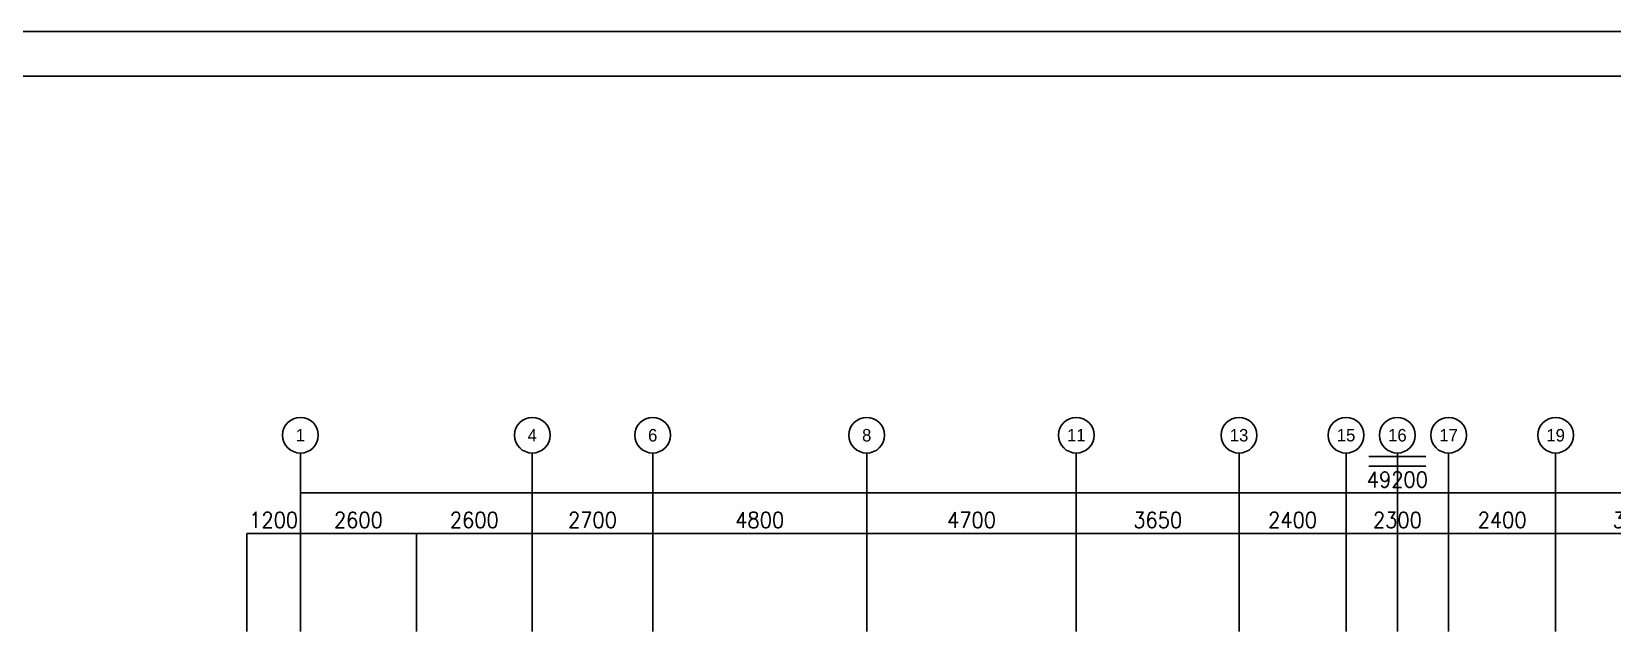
# Model space of a CAD drawing. Extents: x 628064 to 789462, y -248497 to 145317.
# Drawn here: x 665812 to 701262, y 41208 to 54660 of the extents above; entities that cross this region are included whole.
import ezdxf
from ezdxf.enums import TextEntityAlignment as Align

# ---------------------------------------------------------------- set-up
doc = ezdxf.new("R2010")
doc.units = 0
doc.header["$LTSCALE"] = 100
for name, color, linetype in [('AXIS', 3, 'Continuous'), ('PUB_DIM', 3, 'Continuous'), ('PUB_TITLE', 4, 'Continuous'), ('THICK', 6, 'Continuous')]:
    doc.layers.add(name, color=color, linetype=linetype)
doc.styles.add('cadreader_textstyle', font='cadreader_textstyle')
doc.styles.get("Standard").update_dxf_attribs({"font": 'standard'})
doc.dimstyles.get("Standard").update_dxf_attribs({"dimtxt": 351, "dimasz": 0.18, "dimexe": 0.18, "dimexo": 0.0625, "dimgap": 0.09, "dimtad": 0, "dimtoh": 1, "dimdec": 0, "dimzin": 0, "dimdsep": 46, "dimcen": 0.09, "dimadec": 0, "dimazin": 0, "dimtfac": 1, "dimtdec": 4, "dimtofl": 0, "dimtmove": 0, "dimatfit": 3, "dimfxl": 250, "dimtolj": 1, "dimtzin": 0, "dimarcsym": 0})

# ---------------------------------------------------------------- blocks, each defined once
blk = doc.blocks.new('*D531')
at = {"layer": 'PUB_DIM', "color": 0, "linetype": 'ByBlock', "lineweight": -2}
for p, q in [((699990.0214409397, 41209.21785696869), (699990.0214409397, 43407.3663583737)), ((699990.0214409397, 43407.1863583737), (703640.0215156169, 43407.18635837375)), ((703640.0215156169, 41209.21785696874), (703640.0215156169, 43407.36635837375))]:
    blk.add_line(p, q, dxfattribs=at)
for points in [[(699990.0214409397, 43407.1863583737), (699990.2014409398, 43407.21633086906), (699990.2014409398, 43407.15638587834)], [(703640.0215156169, 43407.18635837375), (703639.8415156169, 43407.15638587839), (703639.8415156169, 43407.21633086911)]]:
    blk.add_solid(points, dxfattribs=at)
at = {"layer": 'PUB_DIM', "color": 0, "linetype": 'Continuous', "lineweight": -2, "insert": (701815.0214782784, 43707.18635837374), "char_height": 351, "width": 906.7499999999995, "attachment_point": 5}
blk.add_mtext('3650', dxfattribs=at)
blk = doc.blocks.new('*D243')
at = {"layer": 'PUB_DIM', "color": 0, "linetype": 'ByBlock', "lineweight": -2}
for p, q in [((697590.0214409404, 41209.21785696862), (697590.0214409403, 43407.3663583736)), ((697590.0214409403, 43407.1863583736), (699990.0214409396, 43407.18635837366)), ((699990.0214409397, 41209.21785696869), (699990.0214409396, 43407.36635837366))]:
    blk.add_line(p, q, dxfattribs=at)
for points in [[(697590.0214409403, 43407.1863583736), (697590.2014409404, 43407.21633086896), (697590.2014409404, 43407.15638587824)], [(699990.0214409396, 43407.18635837366), (699989.8414409396, 43407.1563858783), (699989.8414409396, 43407.21633086902)]]:
    blk.add_solid(points, dxfattribs=at)
at = {"layer": 'PUB_DIM', "color": 0, "linetype": 'Continuous', "lineweight": -2, "insert": (698790.0214409402, 43707.18635837366), "char_height": 351, "width": 918.4499999999996, "attachment_point": 5}
blk.add_mtext('2400', dxfattribs=at)
blk = doc.blocks.new('*D677')
at = {"layer": 'PUB_DIM', "color": 0, "linetype": 'ByBlock', "lineweight": -2}
for p, q in [((695290.0214409388, 41209.21785696857), (695290.0214409388, 43407.36635837355)), ((695290.0214409388, 43407.18635837355), (697590.0214409404, 43407.1863583736)), ((697590.0214409404, 41209.21785696862), (697590.0214409404, 43407.3663583736))]:
    blk.add_line(p, q, dxfattribs=at)
for points in [[(695290.0214409388, 43407.18635837355), (695290.2014409389, 43407.21633086891), (695290.2014409389, 43407.15638587819)], [(697590.0214409404, 43407.1863583736), (697589.8414409404, 43407.15638587824), (697589.8414409404, 43407.21633086896)]]:
    blk.add_solid(points, dxfattribs=at)
at = {"layer": 'PUB_DIM', "color": 0, "linetype": 'Continuous', "lineweight": -2, "insert": (696440.0214409396, 43707.1863583736), "char_height": 351, "width": 912.5999999999997, "attachment_point": 5}
blk.add_mtext('2300', dxfattribs=at)
blk = doc.blocks.new('*D330')
at = {"layer": 'PUB_DIM', "color": 0, "linetype": 'ByBlock', "lineweight": -2}
for p, q in [((692890.0214409397, 41209.21785696851), (692890.0214409397, 43407.36635837351)), ((692890.0214409397, 43407.18635837351), (695290.0214409388, 43407.18635837357)), ((695290.0214409388, 41209.21785696857), (695290.0214409388, 43407.36635837357))]:
    blk.add_line(p, q, dxfattribs=at)
for points in [[(692890.0214409397, 43407.18635837351), (692890.2014409398, 43407.21633086887), (692890.2014409398, 43407.15638587815)], [(695290.0214409388, 43407.18635837357), (695289.8414409388, 43407.15638587821), (695289.8414409388, 43407.21633086893)]]:
    blk.add_solid(points, dxfattribs=at)
at = {"layer": 'PUB_DIM', "color": 0, "linetype": 'Continuous', "lineweight": -2, "insert": (694090.0214409392, 43707.18635837357), "char_height": 351, "width": 918.4499999999996, "attachment_point": 5}
blk.add_mtext('2400', dxfattribs=at)
blk = doc.blocks.new('*D8')
at = {"layer": 'PUB_DIM', "color": 0, "linetype": 'ByBlock', "lineweight": -2}
for p, q in [((689240.0215140451, 41209.21785696842), (689240.0215140451, 43407.36635837339)), ((689240.0215140451, 43407.18635837339), (692890.0214409397, 43407.18635837348)), ((692890.0214409397, 41209.21785696851), (692890.0214409397, 43407.36635837348))]:
    blk.add_line(p, q, dxfattribs=at)
for points in [[(689240.0215140451, 43407.18635837339), (689240.2015140451, 43407.21633086874), (689240.2015140451, 43407.15638587803)], [(692890.0214409397, 43407.18635837348), (692889.8414409397, 43407.15638587812), (692889.8414409397, 43407.21633086884)]]:
    blk.add_solid(points, dxfattribs=at)
at = {"layer": 'PUB_DIM', "color": 0, "linetype": 'Continuous', "lineweight": -2, "insert": (691065.0214774924, 43707.18635837349), "char_height": 351, "width": 906.7499999999995, "attachment_point": 5}
blk.add_mtext('3650', dxfattribs=at)
blk = doc.blocks.new('*D530')
at = {"layer": 'PUB_DIM', "color": 0, "linetype": 'ByBlock', "lineweight": -2}
for p, q in [((684540.0214412385, 41209.21785696833), (684540.0214412385, 43407.3663583733)), ((684540.0214412385, 43407.1863583733), (689240.0215140451, 43407.18635837339)), ((689240.0215140451, 41209.21785696842), (689240.0215140451, 43407.36635837339))]:
    blk.add_line(p, q, dxfattribs=at)
for points in [[(684540.0214412385, 43407.1863583733), (684540.2014412385, 43407.21633086866), (684540.2014412385, 43407.15638587794)], [(689240.0215140451, 43407.18635837339), (689239.841514045, 43407.15638587803), (689239.841514045, 43407.21633086874)]]:
    blk.add_solid(points, dxfattribs=at)
at = {"layer": 'PUB_DIM', "color": 0, "linetype": 'Continuous', "lineweight": -2, "insert": (686890.0214776418, 43707.1863583734), "char_height": 351, "width": 924.2999999999987, "attachment_point": 5}
blk.add_mtext('4700', dxfattribs=at)
blk = doc.blocks.new('*D272')
at = {"layer": 'PUB_DIM', "color": 0, "linetype": 'ByBlock', "lineweight": -2}
for p, q in [((679740.0214412387, 41209.21785696822), (679740.0214412387, 43407.3663583732)), ((679740.0214412387, 43407.1863583732), (684540.0214412385, 43407.18635837331)), ((684540.0214412385, 41209.21785696833), (684540.0214412385, 43407.36635837331))]:
    blk.add_line(p, q, dxfattribs=at)
for points in [[(679740.0214412387, 43407.1863583732), (679740.2014412388, 43407.21633086856), (679740.2014412388, 43407.15638587784)], [(684540.0214412385, 43407.18635837331), (684539.8414412384, 43407.15638587795), (684539.8414412384, 43407.21633086866)]]:
    blk.add_solid(points, dxfattribs=at)
at = {"layer": 'PUB_DIM', "color": 0, "linetype": 'Continuous', "lineweight": -2, "insert": (682140.0214412387, 43707.18635837331), "char_height": 351, "width": 924.2999999999987, "attachment_point": 5}
blk.add_mtext('4800', dxfattribs=at)
blk = doc.blocks.new('*D702')
at = {"layer": 'PUB_DIM', "color": 0, "linetype": 'ByBlock', "lineweight": -2}
for p, q in [((677040.0214412387, 41209.21785696816), (677040.0214412387, 43407.36635837312)), ((677040.0214412387, 43407.18635837312), (679740.0214412387, 43407.18635837319)), ((679740.0214412387, 41209.21785696822), (679740.0214412387, 43407.36635837319))]:
    blk.add_line(p, q, dxfattribs=at)
for points in [[(677040.0214412387, 43407.18635837312), (677040.2014412388, 43407.21633086848), (677040.2014412388, 43407.15638587777)], [(679740.0214412387, 43407.18635837319), (679739.8414412386, 43407.15638587783), (679739.8414412386, 43407.21633086855)]]:
    blk.add_solid(points, dxfattribs=at)
at = {"layer": 'PUB_DIM', "color": 0, "linetype": 'Continuous', "lineweight": -2, "insert": (678390.0214412387, 43707.18635837319), "char_height": 351, "width": 912.5999999999997, "attachment_point": 5}
blk.add_mtext('2700', dxfattribs=at)
blk = doc.blocks.new('*D346')
at = {"layer": 'PUB_DIM', "color": 0, "linetype": 'ByBlock', "lineweight": -2}
for p, q in [((674440.0214412387, 41209.2178569681), (674440.0214412387, 43407.36635837308)), ((674440.0214412387, 43407.18635837308), (677040.0214412387, 43407.18635837314)), ((677040.0214412387, 41209.21785696816), (677040.0214412387, 43407.36635837314))]:
    blk.add_line(p, q, dxfattribs=at)
for points in [[(674440.0214412387, 43407.18635837308), (674440.2014412388, 43407.21633086844), (674440.2014412388, 43407.15638587772)], [(677040.0214412387, 43407.18635837314), (677039.8414412386, 43407.15638587778), (677039.8414412386, 43407.2163308685)]]:
    blk.add_solid(points, dxfattribs=at)
at = {"layer": 'PUB_DIM', "color": 0, "linetype": 'Continuous', "lineweight": -2, "insert": (675740.0214412387, 43707.18635837314), "char_height": 351, "width": 906.7499999999995, "attachment_point": 5}
blk.add_mtext('2600', dxfattribs=at)
blk = doc.blocks.new('*D24')
at = {"layer": 'PUB_DIM', "color": 0, "linetype": 'ByBlock', "lineweight": -2}
for p, q in [((671840.0214412387, 41209.21785696805), (671840.0214412387, 43407.36635837302)), ((671840.0214412387, 43407.18635837302), (674440.0214412387, 43407.18635837307)), ((674440.0214412387, 41209.2178569681), (674440.0214412387, 43407.36635837307))]:
    blk.add_line(p, q, dxfattribs=at)
for points in [[(671840.0214412387, 43407.18635837302), (671840.2014412388, 43407.21633086837), (671840.2014412388, 43407.15638587766)], [(674440.0214412387, 43407.18635837307), (674439.8414412386, 43407.15638587771), (674439.8414412386, 43407.21633086842)]]:
    blk.add_solid(points, dxfattribs=at)
at = {"layer": 'PUB_DIM', "color": 0, "linetype": 'Continuous', "lineweight": -2, "insert": (673140.0214412388, 43707.18635837308), "char_height": 351, "width": 906.7499999999995, "attachment_point": 5}
blk.add_mtext('2600', dxfattribs=at)
blk = doc.blocks.new('*D492')
at = {"layer": 'PUB_DIM', "color": 0, "linetype": 'ByBlock', "lineweight": -2}
for p, q in [((670640.0214412386, 41209.21785696799), (670640.0214412385, 43407.36635837299)), ((670640.0214412385, 43407.18635837299), (671840.0214412386, 43407.18635837305)), ((671840.0214412387, 41209.21785696805), (671840.0214412386, 43407.36635837305))]:
    blk.add_line(p, q, dxfattribs=at)
for points in [[(670640.0214412385, 43407.18635837299), (670640.2014412385, 43407.21633086835), (670640.2014412385, 43407.15638587764)], [(671840.0214412386, 43407.18635837305), (671839.8414412385, 43407.15638587769), (671839.8414412385, 43407.21633086841)]]:
    blk.add_solid(points, dxfattribs=at)
at = {"layer": 'PUB_DIM', "color": 0, "linetype": 'Continuous', "lineweight": -2, "insert": (671240.0214412387, 43707.18635837305), "char_height": 351, "width": 807.299999999999, "attachment_point": 5}
blk.add_mtext('1200', dxfattribs=at)
blk = doc.blocks.new('*D173')
at = {"layer": 'PUB_DIM', "color": 0, "linetype": 'ByBlock', "lineweight": -2}
for p, q in [((671840.0214412387, 41509.2178442091), (671840.0214412387, 44313.83381336927)), ((671840.0214412387, 44313.65381336927), (721040.0214412387, 44313.65381336927)), ((721040.0214412387, 41509.2178442091), (721040.0214412387, 44313.83381336927))]:
    blk.add_line(p, q, dxfattribs=at)
for points in [[(671840.0214412387, 44313.65381336927), (671840.2014412388, 44313.68378586462), (671840.2014412388, 44313.62384087391)], [(721040.0214412387, 44313.65381336927), (721039.8414412386, 44313.62384087391), (721039.8414412386, 44313.68378586462)]]:
    blk.add_solid(points, dxfattribs=at)
at = {"layer": 'PUB_DIM', "color": 0, "linetype": 'Continuous', "lineweight": -2, "insert": (696440.0214412387, 44613.65381336927), "char_height": 351, "width": 1168.050000000001, "attachment_point": 5}
blk.add_mtext('49200', dxfattribs=at)

msp = doc.modelspace()

# ---------------------------------------------------------------- linework, layer by layer
at = {"layer": 'AXIS'}
for p, q in [((671840.0215194643, 41207.84364691836), (671840.0215358023, 45207.84364691835)), ((677040.0214854048, 41207.84362567879), (677040.0215017429, 45207.84362567879)), ((679740.0214223478, 41207.84361465053), (679740.021438686, 45207.84361465053)), ((684540.0213592907, 41207.84359504479), (684540.0213756288, 45207.84359504479)), ((689240.0212871402, 41207.84357584747), (689240.0213034783, 45207.84357584747)), ((692890.0212506921, 41207.84356093892), (692890.0212670302, 45207.84356093892)), ((695290.0211981233, 41207.84355113602), (695290.0212144617, 45207.84355113602)), ((696440.0211587825, 41207.84354643884), (696440.0211751206, 45207.84354643883)), ((697590.0211594354, 41207.84354174159), (697590.0211757736, 45207.8435417416)), ((699990.0211068669, 41207.84353193872), (699990.0211232048, 45207.84353193873))]:
    msp.add_line(p, q, dxfattribs=at)
at = {"layer": 'AXIS', "linetype": 'Continuous'}
for centre in [(671840.0215374362, 45607.84364691835), (677040.0215033768, 45607.84362567878), (679740.0214403197, 45607.84361465053), (684540.0213772625, 45607.84359504479), (689240.0213051122, 45607.84357584747), (692890.0212686639, 45607.84356093892), (695290.0212160955, 45607.84355113602), (696440.0211767546, 45607.84354643883), (697590.0211774074, 45607.8435417416), (699990.0211248389, 45607.84353193873)]:
    msp.add_circle(centre, 400, dxfattribs=at)
at = {"layer": 'PUB_TITLE'}
for points in [[(657905.8456291881, -4740.062298763667), (657905.8456291881, 54659.93770123633), (742005.845629188, 54659.93770123633), (742005.845629188, -4740.062298763667)], [(660405.845629188, -3740.062298763668), (741005.845629188, -3740.062298763668), (741005.845629188, 53659.93770123633), (660405.845629188, 53659.93770123633)]]:
    msp.add_lwpolyline(points, close=True, dxfattribs=at)
at = {"layer": 'THICK'}
for points in [[(695798.9986642667, 45131.35160545224), (697078.7505715875, 45131.35161075469)], [(695798.9986642667, 44911.17979637649), (697078.7505715875, 44911.17980167895)]]:
    msp.add_lwpolyline(points, dxfattribs=at)

# ---------------------------------------------------------------- texts
at = {"layer": 'AXIS', "color": 7, "style": 'cadreader_textstyle'}
for s, p in [('1', (671840.0215374362, 45607.84364691835)), ('4', (677040.0215033768, 45607.84362567878)), ('6', (679740.0214403197, 45607.84361465053)), ('8', (684540.0213772625, 45607.84359504479)), ('11', (689240.0213051122, 45607.84357584747)), ('13', (692890.0212686639, 45607.84356093892)), ('15', (695290.0212160955, 45607.84355113602)), ('16', (696440.0211767546, 45607.84354643883)), ('17', (697590.0211774074, 45607.8435417416)), ('19', (699990.0211248389, 45607.84353193873))]:
    msp.add_text(s, height=280, dxfattribs=at).set_placement(p, align=Align.MIDDLE)

# ---------------------------------------------------------------- dimensions: what is measured, and where the dimension line sits
at = {"layer": 'PUB_DIM'}
for p1, p2, distance, picture, middle in [((671840.0214412387, 41509.1553442091), (721040.0214412387, 41509.1553442091), 2804.498469160164, '*D173', (696440.0214412387, 44613.65381336927)), ((670640.0214412386, 41209.15535696799), (671840.0214412387, 41209.15535696805), 2198.0310014050046, '*D492', (671240.0214412387, 43707.18635837305)), ((671840.0214412387, 41209.15535696805), (674440.0214412387, 41209.1553569681), 2198.0310014049683, '*D24', (673140.0214412388, 43707.18635837308)), ((674440.0214412387, 41209.1553569681), (677040.0214412387, 41209.15535696816), 2198.0310014049833, '*D346', (675740.0214412387, 43707.18635837314)), ((677040.0214412387, 41209.15535696816), (679740.0214412387, 41209.15535696822), 2198.0310014049683, '*D702', (678390.0214412387, 43707.18635837319)), ((679740.0214412387, 41209.15535696822), (684540.0214412385, 41209.15535696833), 2198.0310014049755, '*D272', (682140.0214412387, 43707.18635837331)), ((684540.0214412385, 41209.15535696833), (689240.0215140451, 41209.15535696842), 2198.0310014049683, '*D530', (686890.0214776418, 43707.1863583734)), ((689240.0215140451, 41209.15535696842), (692890.0214409397, 41209.15535696851), 2198.0310014049683, '*D8', (691065.0214774924, 43707.18635837349)), ((692890.0214409397, 41209.15535696851), (695290.0214409388, 41209.15535696857), 2198.0310014049974, '*D330', (694090.0214409392, 43707.18635837357)), ((695290.0214409388, 41209.15535696857), (697590.0214409404, 41209.15535696862), 2198.0310014049755, '*D677', (696440.0214409396, 43707.1863583736)), ((697590.0214409404, 41209.15535696862), (699990.0214409397, 41209.15535696869), 2198.0310014049755, '*D243', (698790.0214409402, 43707.18635837366)), ((699990.0214409397, 41209.15535696869), (703640.0215156169, 41209.15535696874), 2198.031001405012, '*D531', (701815.0214782784, 43707.18635837374))]:
    dim = msp.add_aligned_dim(p1=p1, p2=p2, distance=distance, dimstyle='Standard', dxfattribs=at)
    dim.commit()
    dim.dimension.update_dxf_attribs({"geometry": picture, "text_midpoint": middle})

doc.saveas('drawing.dxf')
